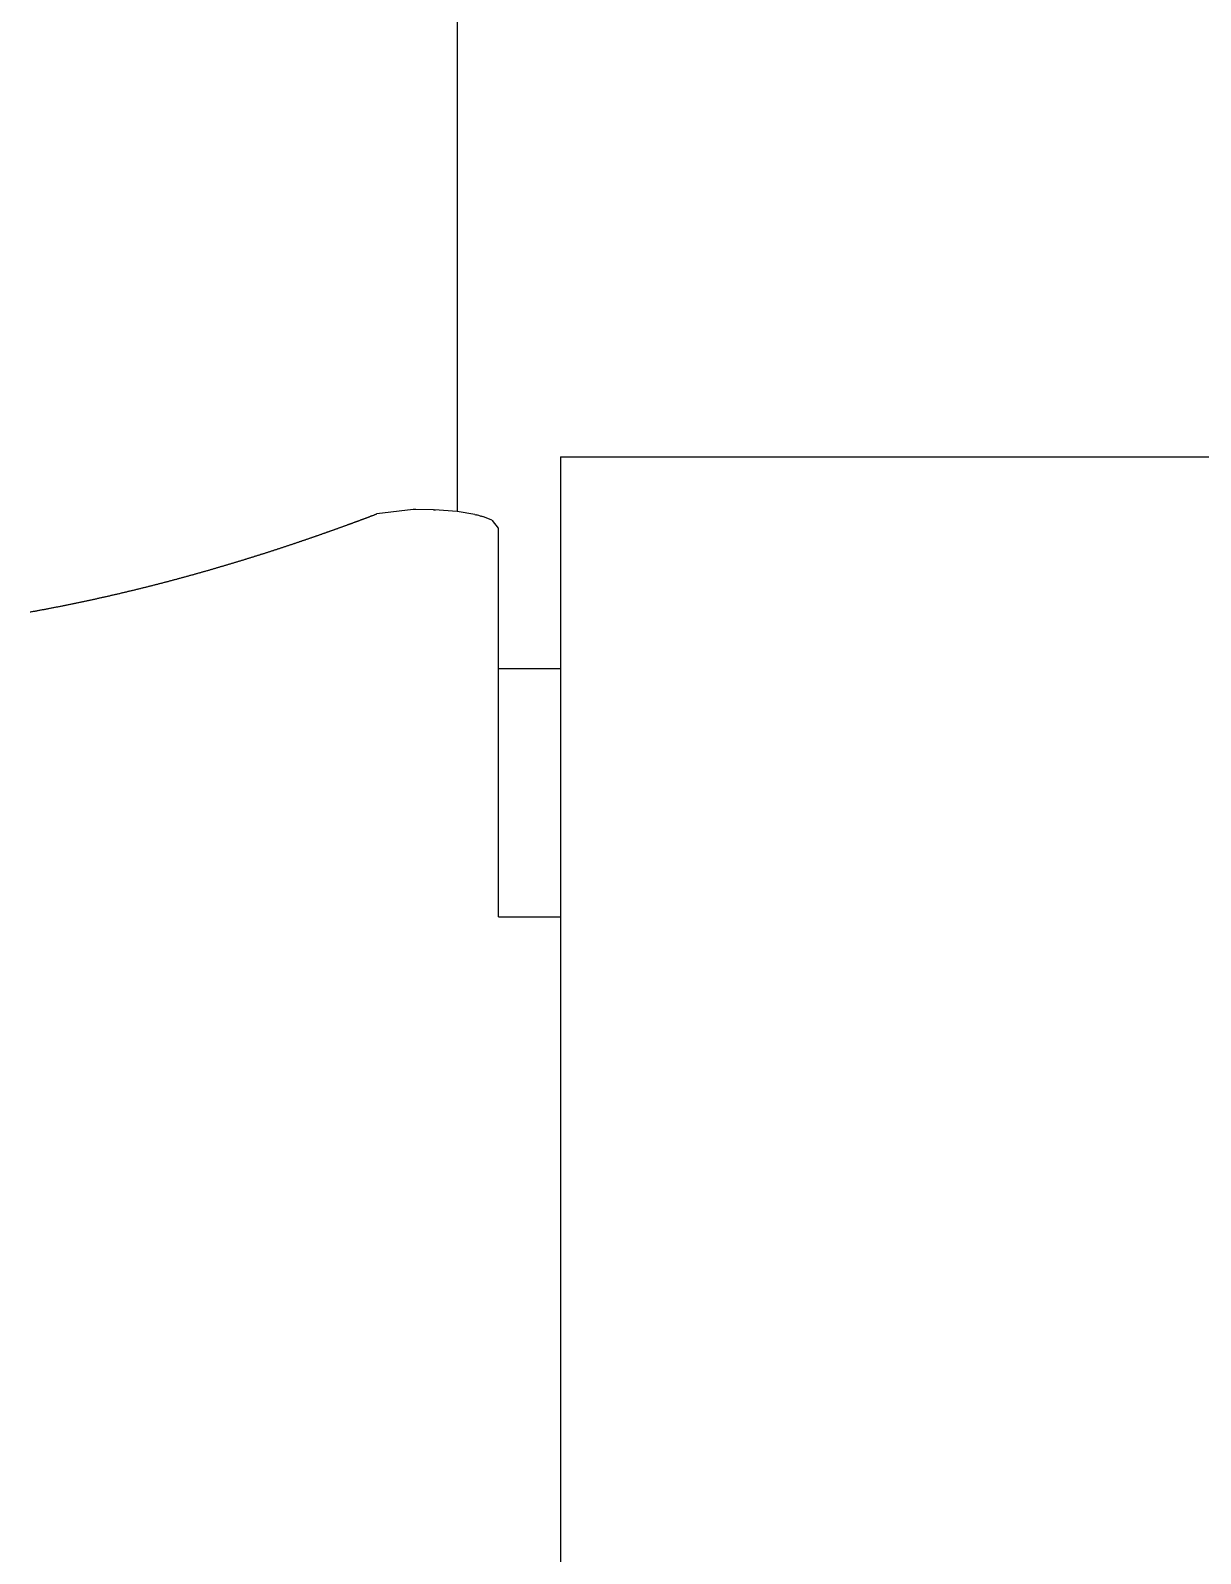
# Model space of a CAD drawing. Header units: millimetres. Extents: x 434053 to 1059003, y -2417481 to 936527.
# Drawn here: x 534929.55 to 534957.87, y -2126241.25 to -2126204.38 of the extents above; entities that cross this region are included whole.
import ezdxf

# ---------------------------------------------------------------- set-up
doc = ezdxf.new("R2010")
doc.units = ezdxf.units.MM
doc.header["$LTSCALE"] = 1000
doc.header["$MEASUREMENT"] = 0
doc.layers.add('fur2023', color=252, linetype='Continuous')
doc.layers.add('建筑-楼板开洞', color=251, linetype='Continuous')

# ---------------------------------------------------------------- blocks, each defined once
blk = doc.blocks.new('dgsdgadffAccessible Toilet')
at = {"layer": 'fur2023', "linetype": 'Continuous'}
for p, q in [((-800.5, -321.530551), (-800.5, -268.530551)), ((-802, -310.401054), (-802, -319.805034)), ((-802, -310.401054), (-800.5, -310.401054)), ((-802, -316.411054), (-800.5, -316.411054)), ((-813.338399, -317.778881), (-813.318341, -317.782476)), ((-813.318341, -317.782476), (-813.298295, -317.78608)), ((-813.298295, -317.78608), (-813.278261, -317.789692)), ((-813.278261, -317.789692), (-813.258239, -317.793312)), ((-813.258239, -317.793312), (-813.23823, -317.79694)), ((-813.23823, -317.79694), (-813.218233, -317.800577)), ((-813.218233, -317.800577), (-813.198248, -317.804222)), ((-813.198248, -317.804222), (-813.178276, -317.807875)), ((-813.178276, -317.807875), (-813.158316, -317.811536)), ((-813.158316, -317.811536), (-813.138368, -317.815205)), ((-813.138368, -317.815205), (-813.118432, -317.818882)), ((-813.118432, -317.818882), (-813.098508, -317.822568)), ((-813.098508, -317.822568), (-813.078597, -317.826261)), ((-813.078597, -317.826261), (-813.058698, -317.829963)), ((-813.058698, -317.829963), (-813.038811, -317.833673)), ((-813.038811, -317.833673), (-813.018936, -317.83739)), ((-813.018936, -317.83739), (-812.999073, -317.841116)), ((-812.999073, -317.841116), (-812.979223, -317.844849)), ((-812.979223, -317.844849), (-812.959385, -317.848591)), ((-812.959385, -317.848591), (-812.939558, -317.85234)), ((-812.939558, -317.85234), (-812.919745, -317.856098)), ((-812.919745, -317.856098), (-812.899943, -317.859863)), ((-812.899943, -317.859863), (-812.880153, -317.863636)), ((-812.880153, -317.863636), (-812.860376, -317.867417)), ((-812.860376, -317.867417), (-812.84061, -317.871205)), ((-812.84061, -317.871205), (-812.820857, -317.875002)), ((-812.820857, -317.875002), (-812.801116, -317.878806)), ((-812.801116, -317.878806), (-812.781387, -317.882618)), ((-812.781387, -317.882618), (-812.76167, -317.886438)), ((-812.76167, -317.886438), (-812.741966, -317.890265)), ((-812.741966, -317.890265), (-812.722273, -317.894101)), ((-812.722273, -317.894101), (-812.702593, -317.897943)), ((-812.702593, -317.897943), (-812.682924, -317.901794)), ((-812.682924, -317.901794), (-812.663268, -317.905652)), ((-812.663268, -317.905652), (-812.643624, -317.909518)), ((-812.643624, -317.909518), (-812.623992, -317.913391)), ((-812.623992, -317.913391), (-812.604371, -317.917272)), ((-812.604371, -317.917272), (-812.584763, -317.92116)), ((-812.584763, -317.92116), (-812.565168, -317.925056)), ((-812.565168, -317.925056), (-812.545584, -317.928959)), ((-812.545584, -317.928959), (-812.526012, -317.93287)), ((-812.526012, -317.93287), (-812.506452, -317.936789)), ((-812.506452, -317.936789), (-812.486904, -317.940714)), ((-812.486904, -317.940714), (-812.467368, -317.944648)), ((-812.467368, -317.944648), (-812.447845, -317.948588)), ((-812.447845, -317.948588), (-812.428333, -317.952536)), ((-812.428333, -317.952536), (-812.408833, -317.956491)), ((-812.408833, -317.956491), (-812.389346, -317.960454)), ((-812.389346, -317.960454), (-812.36987, -317.964424)), ((-812.36987, -317.964424), (-812.350406, -317.968401)), ((-812.350406, -317.968401), (-812.330955, -317.972386)), ((-812.330955, -317.972386), (-812.311515, -317.976377)), ((-812.311515, -317.976377), (-812.292087, -317.980376)), ((-812.292087, -317.980376), (-812.272671, -317.984383)), ((-812.272671, -317.984383), (-812.253268, -317.988396)), ((-812.253268, -317.988396), (-812.233876, -317.992416)), ((-812.233876, -317.992416), (-812.214496, -317.996444)), ((-812.214496, -317.996444), (-812.195128, -318.000479)), ((-812.195128, -318.000479), (-812.175772, -318.004521)), ((-812.175772, -318.004521), (-812.156428, -318.00857)), ((-812.156428, -318.00857), (-812.137096, -318.012626)), ((-812.137096, -318.012626), (-812.117776, -318.016689)), ((-812.117776, -318.016689), (-812.098467, -318.020759)), ((-812.098467, -318.020759), (-812.079171, -318.024836)), ((-812.079171, -318.024836), (-812.059887, -318.02892)), ((-812.059887, -318.02892), (-812.040614, -318.033011)), ((-812.040614, -318.033011), (-812.021353, -318.037109)), ((-812.021353, -318.037109), (-812.002105, -318.041213)), ((-812.002105, -318.041213), (-811.982868, -318.045325)), ((-811.982868, -318.045325), (-811.963643, -318.049444)), ((-811.963643, -318.049444), (-811.94443, -318.053569)), ((-811.94443, -318.053569), (-811.925228, -318.057701)), ((-811.925228, -318.057701), (-811.906039, -318.06184)), ((-811.906039, -318.06184), (-811.886862, -318.065986)), ((-811.886862, -318.065986), (-811.867696, -318.070139)), ((-811.867696, -318.070139), (-811.848542, -318.074298)), ((-811.848542, -318.074298), (-811.8294, -318.078464)), ((-811.8294, -318.078464), (-811.81027, -318.082636)), ((-811.81027, -318.082636), (-811.791152, -318.086816)), ((-811.791152, -318.086816), (-811.772045, -318.091002)), ((-811.772045, -318.091002), (-811.752951, -318.095195)), ((-811.752951, -318.095195), (-811.733868, -318.099394)), ((-811.733868, -318.099394), (-811.714796, -318.1036)), ((-811.714796, -318.1036), (-811.695737, -318.107812)), ((-811.695737, -318.107812), (-811.676689, -318.112031)), ((-811.676689, -318.112031), (-811.657653, -318.116257)), ((-811.657653, -318.116257), (-811.638629, -318.120489)), ((-811.638629, -318.120489), (-811.619617, -318.124728)), ((-811.619617, -318.124728), (-811.600616, -318.128973)), ((-811.600616, -318.128973), (-811.581628, -318.133224)), ((-811.581628, -318.133224), (-811.562651, -318.137482)), ((-811.562651, -318.137482), (-811.543686, -318.141746)), ((-811.543686, -318.141746), (-811.524732, -318.146017)), ((-811.524732, -318.146017), (-811.505791, -318.150294)), ((-811.505791, -318.150294), (-811.486861, -318.154577)), ((-811.486861, -318.154577), (-811.467944, -318.158866)), ((-811.467944, -318.158866), (-811.449038, -318.163162)), ((-811.449038, -318.163162), (-811.430144, -318.167464)), ((-811.430144, -318.167464), (-811.411261, -318.171772)), ((-811.411261, -318.171772), (-811.392391, -318.176086)), ((-811.392391, -318.176086), (-811.373532, -318.180407)), ((-811.373532, -318.180407), (-811.354684, -318.184734)), ((-811.354684, -318.184734), (-811.335848, -318.189067)), ((-811.335848, -318.189067), (-811.317024, -318.193407)), ((-811.317024, -318.193407), (-811.29821, -318.197752)), ((-811.29821, -318.197752), (-811.279408, -318.202104)), ((-811.279408, -318.202104), (-811.260618, -318.206462)), ((-811.260618, -318.206462), (-811.241838, -318.210827)), ((-811.241838, -318.210827), (-811.223069, -318.215197)), ((-811.223069, -318.215197), (-811.204312, -318.219574)), ((-811.204312, -318.219574), (-811.185566, -318.223957)), ((-811.185566, -318.223957), (-811.166832, -318.228347)), ((-811.166832, -318.228347), (-811.148109, -318.232742)), ((-811.148109, -318.232742), (-811.129397, -318.237143)), ((-811.129397, -318.237143), (-811.110698, -318.241551)), ((-811.110698, -318.241551), (-811.092011, -318.245964)), ((-811.092011, -318.245964), (-811.073336, -318.250383)), ((-811.073336, -318.250383), (-811.054673, -318.254808)), ((-811.054673, -318.254808), (-811.036022, -318.259238)), ((-811.036022, -318.259238), (-811.017384, -318.263675)), ((-811.017384, -318.263675), (-810.998759, -318.268117)), ((-810.998759, -318.268117), (-810.980147, -318.272565)), ((-810.980147, -318.272565), (-810.961548, -318.277018)), ((-810.961548, -318.277018), (-810.942962, -318.281477)), ((-810.942962, -318.281477), (-810.92439, -318.285941)), ((-810.92439, -318.285941), (-810.905831, -318.29041)), ((-810.905831, -318.29041), (-810.887287, -318.294884)), ((-810.887287, -318.294884), (-810.868756, -318.299364)), ((-810.868756, -318.299364), (-810.85024, -318.303849)), ((-810.85024, -318.303849), (-810.831739, -318.308338)), ((-810.831739, -318.308338), (-810.813253, -318.312833)), ((-810.813253, -318.312833), (-810.794782, -318.317332)), ((-810.794782, -318.317332), (-810.776326, -318.321836)), ((-810.776326, -318.321836), (-810.757885, -318.326345)), ((-810.757885, -318.326345), (-810.73946, -318.330858)), ((-810.73946, -318.330858), (-810.721052, -318.335376)), ((-810.721052, -318.335376), (-810.702659, -318.339898)), ((-810.702659, -318.339898), (-810.684282, -318.344424)), ((-810.684282, -318.344424), (-810.665922, -318.348955)), ((-810.665922, -318.348955), (-810.647578, -318.35349)), ((-810.647578, -318.35349), (-810.629251, -318.358029)), ((-810.629251, -318.358029), (-810.610942, -318.362573)), ((-810.610942, -318.362573), (-810.592649, -318.36712)), ((-810.592649, -318.36712), (-810.574374, -318.371671)), ((-810.574374, -318.371671), (-810.556116, -318.376227)), ((-810.556116, -318.376227), (-810.537876, -318.380786)), ((-810.537876, -318.380786), (-810.519654, -318.385348)), ((-810.519654, -318.385348), (-810.50145, -318.389915)), ((-810.50145, -318.389915), (-810.483265, -318.394484)), ((-810.483265, -318.394484), (-810.465098, -318.399058)), ((-810.465098, -318.399058), (-810.446951, -318.403635)), ((-810.446951, -318.403635), (-810.428822, -318.408215)), ((-810.428822, -318.408215), (-810.410713, -318.412798)), ((-810.410713, -318.412798), (-810.392623, -318.417385)), ((-810.392623, -318.417385), (-810.374553, -318.421974)), ((-810.374553, -318.421974), (-810.356503, -318.426567)), ((-810.356503, -318.426567), (-810.338473, -318.431162)), ((-810.338473, -318.431162), (-810.320464, -318.435761)), ((-810.320464, -318.435761), (-810.302474, -318.440362)), ((-810.302474, -318.440362), (-810.284504, -318.444967)), ((-810.284504, -318.444967), (-810.266553, -318.449574)), ((-810.266553, -318.449574), (-810.248623, -318.454184)), ((-810.248623, -318.454184), (-810.230711, -318.458798)), ((-810.230711, -318.458798), (-810.212818, -318.463414)), ((-810.212818, -318.463414), (-810.194945, -318.468033)), ((-810.194945, -318.468033), (-810.177091, -318.472655)), ((-810.177091, -318.472655), (-810.159255, -318.47728)), ((-810.159255, -318.47728), (-810.141438, -318.481909)), ((-810.141438, -318.481909), (-810.123639, -318.48654)), ((-810.123639, -318.48654), (-810.105859, -318.491174)), ((-810.105859, -318.491174), (-810.088097, -318.495811)), ((-810.088097, -318.495811), (-810.070354, -318.500451)), ((-810.070354, -318.500451), (-810.052629, -318.505093)), ((-810.052629, -318.505093), (-810.034923, -318.509739)), ((-810.034923, -318.509739), (-810.017235, -318.514388)), ((-810.017235, -318.514388), (-809.999566, -318.519039)), ((-809.999566, -318.519039), (-809.981915, -318.523693)), ((-809.981915, -318.523693), (-809.964282, -318.52835)), ((-809.964282, -318.52835), (-809.946669, -318.533009)), ((-809.946669, -318.533009), (-809.929073, -318.537671)), ((-809.929073, -318.537671), (-809.911497, -318.542336)), ((-809.911497, -318.542336), (-809.893938, -318.547004)), ((-809.893938, -318.547004), (-809.876399, -318.551674)), ((-809.876399, -318.551674), (-809.858877, -318.556347)), ((-809.858877, -318.556347), (-809.841375, -318.561022)), ((-809.841375, -318.561022), (-809.82389, -318.5657)), ((-809.82389, -318.5657), (-809.806424, -318.57038)), ((-809.806424, -318.57038), (-809.788977, -318.575063)), ((-809.788977, -318.575063), (-809.771548, -318.579748)), ((-809.771548, -318.579748), (-809.754137, -318.584436)), ((-809.754137, -318.584436), (-809.736745, -318.589127)), ((-809.736745, -318.589127), (-809.719371, -318.593819)), ((-809.719371, -318.593819), (-809.702015, -318.598514)), ((-809.702015, -318.598514), (-809.684678, -318.603212)), ((-809.684678, -318.603212), (-809.667359, -318.607912)), ((-809.667359, -318.607912), (-809.650058, -318.612614)), ((-809.650058, -318.612614), (-809.632775, -318.617318)), ((-809.632775, -318.617318), (-809.615511, -318.622025)), ((-809.615511, -318.622025), (-809.598265, -318.626734)), ((-809.598265, -318.626734), (-809.581038, -318.631445)), ((-809.581038, -318.631445), (-809.563828, -318.636159)), ((-809.563828, -318.636159), (-809.546637, -318.640875)), ((-809.546637, -318.640875), (-809.529464, -318.645592)), ((-809.529464, -318.645592), (-809.512309, -318.650312)), ((-809.512309, -318.650312), (-809.495173, -318.655035)), ((-809.495173, -318.655035), (-809.478055, -318.659759)), ((-809.478055, -318.659759), (-809.460955, -318.664485)), ((-809.460955, -318.664485), (-809.443873, -318.669213)), ((-809.443873, -318.669213), (-809.426809, -318.673944)), ((-809.426809, -318.673944), (-809.409763, -318.678676)), ((-809.409763, -318.678676), (-809.392735, -318.68341)), ((-809.392735, -318.68341), (-809.375726, -318.688147)), ((-809.375726, -318.688147), (-809.358735, -318.692885)), ((-809.358735, -318.692885), (-809.341761, -318.697625)), ((-809.341761, -318.697625), (-809.324806, -318.702367)), ((-809.324806, -318.702367), (-809.307869, -318.707111)), ((-809.307869, -318.707111), (-809.290949, -318.711856)), ((-809.290949, -318.711856), (-809.274048, -318.716604)), ((-809.274048, -318.716604), (-809.257165, -318.721353)), ((-809.257165, -318.721353), (-809.2403, -318.726104)), ((-809.2403, -318.726104), (-809.223453, -318.730857)), ((-809.223453, -318.730857), (-809.206623, -318.735612)), ((-809.206623, -318.735612), (-809.189812, -318.740368)), ((-809.189812, -318.740368), (-809.173019, -318.745126)), ((-809.173019, -318.745126), (-809.156244, -318.749886)), ((-809.156244, -318.749886), (-809.139486, -318.754647)), ((-809.139486, -318.754647), (-809.122747, -318.75941)), ((-809.122747, -318.75941), (-809.106026, -318.764174)), ((-809.106026, -318.764174), (-809.089322, -318.768941)), ((-809.089322, -318.768941), (-809.072637, -318.773708)), ((-809.072637, -318.773708), (-809.05597, -318.778477)), ((-809.05597, -318.778477), (-809.03932, -318.783248)), ((-809.03932, -318.783248), (-809.022689, -318.78802)), ((-809.022689, -318.78802), (-809.006075, -318.792794)), ((-809.006075, -318.792794), (-808.98948, -318.797569)), ((-808.98948, -318.797569), (-808.972902, -318.802346)), ((-808.972902, -318.802346), (-808.956342, -318.807124)), ((-808.956342, -318.807124), (-808.9398, -318.811903)), ((-808.9398, -318.811903), (-808.923277, -318.816684)), ((-808.923277, -318.816684), (-808.906771, -318.821466)), ((-808.906771, -318.821466), (-808.890283, -318.826249)), ((-808.890283, -318.826249), (-808.873813, -318.831034)), ((-808.873813, -318.831034), (-808.85736, -318.83582)), ((-808.85736, -318.83582), (-808.840926, -318.840607)), ((-808.840926, -318.840607), (-808.82451, -318.845396)), ((-808.82451, -318.845396), (-808.808112, -318.850186)), ((-808.808112, -318.850186), (-808.791731, -318.854976)), ((-808.791731, -318.854976), (-808.775368, -318.859769)), ((-808.775368, -318.859769), (-808.759024, -318.864562)), ((-808.759024, -318.864562), (-808.742697, -318.869356)), ((-808.742697, -318.869356), (-808.726388, -318.874152)), ((-808.726388, -318.874152), (-808.710097, -318.878948)), ((-808.710097, -318.878948), (-808.693824, -318.883746)), ((-808.693824, -318.883746), (-808.677569, -318.888544)), ((-808.677569, -318.888544), (-808.661331, -318.893344)), ((-808.661331, -318.893344), (-808.645112, -318.898145)), ((-808.645112, -318.898145), (-808.62891, -318.902946)), ((-808.62891, -318.902946), (-808.612726, -318.907749)), ((-808.612726, -318.907749), (-808.59656, -318.912553)), ((-808.59656, -318.912553), (-808.580412, -318.917357)), ((-808.580412, -318.917357), (-808.564282, -318.922162)), ((-808.564282, -318.922162), (-808.54817, -318.926969)), ((-808.54817, -318.926969), (-808.532075, -318.931776)), ((-808.532075, -318.931776), (-808.515998, -318.936584)), ((-808.515998, -318.936584), (-808.499939, -318.941392)), ((-808.499939, -318.941392), (-808.483898, -318.946202)), ((-808.483898, -318.946202), (-808.467875, -318.951012)), ((-808.467875, -318.951012), (-808.45187, -318.955823)), ((-808.45187, -318.955823), (-808.435882, -318.960635)), ((-808.435882, -318.960635), (-808.419913, -318.965447)), ((-808.419913, -318.965447), (-808.403961, -318.97026)), ((-808.403961, -318.97026), (-808.388027, -318.975074)), ((-808.388027, -318.975074), (-808.37211, -318.979888)), ((-808.37211, -318.979888), (-808.356212, -318.984703)), ((-808.356212, -318.984703), (-808.340331, -318.989519)), ((-808.340331, -318.989519), (-808.324468, -318.994335)), ((-808.324468, -318.994335), (-808.308623, -318.999152)), ((-808.308623, -318.999152), (-808.292796, -319.003969)), ((-808.292796, -319.003969), (-808.276986, -319.008787)), ((-808.276986, -319.008787), (-808.261195, -319.013605)), ((-808.261195, -319.013605), (-808.245421, -319.018424)), ((-808.245421, -319.018424), (-808.229665, -319.023243)), ((-808.229665, -319.023243), (-808.213926, -319.028062)), ((-808.213926, -319.028062), (-808.198206, -319.032882)), ((-808.198206, -319.032882), (-808.182503, -319.037702)), ((-808.182503, -319.037702), (-808.166818, -319.042523)), ((-808.166818, -319.042523), (-808.15115, -319.047344)), ((-808.15115, -319.047344), (-808.135501, -319.052165)), ((-808.135501, -319.052165), (-808.119869, -319.056987)), ((-808.119869, -319.056987), (-808.104255, -319.061809)), ((-808.104255, -319.061809), (-808.088658, -319.066631)), ((-808.088658, -319.066631), (-808.07308, -319.071453)), ((-808.07308, -319.071453), (-808.057519, -319.076276)), ((-808.057519, -319.076276), (-808.041976, -319.081098)), ((-808.041976, -319.081098), (-808.02645, -319.085921)), ((-808.02645, -319.085921), (-808.010943, -319.090744)), ((-808.010943, -319.090744), (-807.995453, -319.095567)), ((-807.995453, -319.095567), (-807.97998, -319.100391)), ((-807.97998, -319.100391), (-807.964526, -319.105214)), ((-807.964526, -319.105214), (-807.949089, -319.110037)), ((-807.949089, -319.110037), (-807.93367, -319.114861)), ((-807.93367, -319.114861), (-807.918269, -319.119684)), ((-807.918269, -319.119684), (-807.902885, -319.124507)), ((-807.902885, -319.124507), (-807.887519, -319.129331)), ((-807.887519, -319.129331), (-807.87217, -319.134154)), ((-807.87217, -319.134154), (-807.85684, -319.138977)), ((-807.85684, -319.138977), (-807.841527, -319.1438)), ((-807.841527, -319.1438), (-807.826232, -319.148623)), ((-807.826232, -319.148623), (-807.810954, -319.153446)), ((-807.810954, -319.153446), (-807.795694, -319.158269)), ((-807.795694, -319.158269), (-807.780452, -319.163091)), ((-807.780452, -319.163091), (-807.765227, -319.167914)), ((-807.765227, -319.167914), (-807.75002, -319.172736)), ((-807.75002, -319.172736), (-807.734831, -319.177557)), ((-807.734831, -319.177557), (-807.719659, -319.182379)), ((-807.719659, -319.182379), (-807.704505, -319.1872)), ((-807.704505, -319.1872), (-807.689369, -319.192021)), ((-807.689369, -319.192021), (-807.67425, -319.196842)), ((-807.67425, -319.196842), (-807.659149, -319.201662)), ((-807.659149, -319.201662), (-807.644066, -319.206482)), ((-807.644066, -319.206482), (-807.629, -319.211301)), ((-807.629, -319.211301), (-807.613952, -319.21612)), ((-807.613952, -319.21612), (-807.598922, -319.220939)), ((-807.598922, -319.220939), (-807.58391, -319.225757)), ((-807.58391, -319.225757), (-807.568915, -319.230575)), ((-807.568915, -319.230575), (-807.553938, -319.235392)), ((-807.553938, -319.235392), (-807.538979, -319.240209)), ((-807.538979, -319.240209), (-807.524037, -319.245025)), ((-807.524037, -319.245025), (-807.509113, -319.249841)), ((-807.509113, -319.249841), (-807.494207, -319.254656)), ((-807.494207, -319.254656), (-807.479319, -319.25947)), ((-807.479319, -319.25947), (-807.464449, -319.264284)), ((-807.464449, -319.264284), (-807.449596, -319.269097)), ((-807.449596, -319.269097), (-807.434761, -319.273909)), ((-807.434761, -319.273909), (-807.419944, -319.278721)), ((-807.419944, -319.278721), (-807.405145, -319.283532)), ((-807.405145, -319.283532), (-807.390363, -319.288343)), ((-807.390363, -319.288343), (-807.375599, -319.293152)), ((-807.375599, -319.293152), (-807.360853, -319.297961)), ((-807.360853, -319.297961), (-807.346125, -319.302769)), ((-807.346125, -319.302769), (-807.331415, -319.307576)), ((-807.331415, -319.307576), (-807.316722, -319.312383)), ((-807.316722, -319.312383), (-807.302047, -319.317188)), ((-807.302047, -319.317188), (-807.28739, -319.321993)), ((-807.28739, -319.321993), (-807.272751, -319.326797)), ((-807.272751, -319.326797), (-807.25813, -319.331599)), ((-807.25813, -319.331599), (-807.243526, -319.336401)), ((-807.243526, -319.336401), (-807.22894, -319.341202)), ((-807.22894, -319.341202), (-807.214373, -319.346002)), ((-807.214373, -319.346002), (-807.199822, -319.350801)), ((-807.199822, -319.350801), (-807.18529, -319.355599)), ((-807.18529, -319.355599), (-807.170776, -319.360396)), ((-807.170776, -319.360396), (-807.156279, -319.365192)), ((-807.156279, -319.365192), (-807.141801, -319.369987)), ((-807.141801, -319.369987), (-807.12734, -319.37478)), ((-807.12734, -319.37478), (-807.112897, -319.379573)), ((-807.112897, -319.379573), (-807.098472, -319.384364)), ((-807.098472, -319.384364), (-807.084065, -319.389154)), ((-807.084065, -319.389154), (-807.069676, -319.393943)), ((-807.069676, -319.393943), (-807.055304, -319.39873)), ((-807.055304, -319.39873), (-807.040951, -319.403517)), ((-807.040951, -319.403517), (-807.026616, -319.408302)), ((-807.026616, -319.408302), (-807.012298, -319.413086)), ((-807.012298, -319.413086), (-806.997998, -319.417868)), ((-806.997998, -319.417868), (-806.983717, -319.422649)), ((-806.983717, -319.422649), (-806.969453, -319.427429)), ((-806.969453, -319.427429), (-806.955207, -319.432208)), ((-806.955207, -319.432208), (-806.940978, -319.436985)), ((-806.940978, -319.436985), (-806.926768, -319.441761)), ((-806.926768, -319.441761), (-806.912575, -319.446535)), ((-806.912575, -319.446535), (-806.8984, -319.451309)), ((-806.8984, -319.451309), (-806.884243, -319.45608)), ((-806.884243, -319.45608), (-806.870104, -319.460851)), ((-806.870104, -319.460851), (-806.855982, -319.465619)), ((-806.855982, -319.465619), (-806.841878, -319.470387)), ((-806.841878, -319.470387), (-806.827793, -319.475152)), ((-806.827793, -319.475152), (-806.813726, -319.479916)), ((-806.813726, -319.479916), (-806.799676, -319.484679)), ((-806.799676, -319.484679), (-806.785646, -319.489439)), ((-806.785646, -319.489439), (-806.771634, -319.494198)), ((-806.771634, -319.494198), (-806.75764, -319.498955)), ((-806.75764, -319.498955), (-806.743666, -319.50371)), ((-806.743666, -319.50371), (-806.72971, -319.508463)), ((-806.72971, -319.508463), (-806.715773, -319.513214)), ((-806.715773, -319.513214), (-806.701855, -319.517963)), ((-806.701855, -319.517963), (-806.687957, -319.522709)), ((-806.687957, -319.522709), (-806.674078, -319.527454)), ((-806.674078, -319.527454), (-806.660218, -319.532196)), ((-806.660218, -319.532196), (-806.646378, -319.536935)), ((-806.646378, -319.536935), (-806.632558, -319.541673)), ((-806.632558, -319.541673), (-806.618758, -319.546407)), ((-806.618758, -319.546407), (-806.604977, -319.55114)), ((-806.604977, -319.55114), (-806.591217, -319.555869)), ((-806.591217, -319.555869), (-806.577477, -319.560596)), ((-806.577477, -319.560596), (-806.563757, -319.56532)), ((-806.563757, -319.56532), (-806.550057, -319.570042)), ((-806.550057, -319.570042), (-806.536378, -319.57476)), ((-806.536378, -319.57476), (-806.52272, -319.579476)), ((-806.52272, -319.579476), (-806.509083, -319.584188)), ((-806.509083, -319.584188), (-806.495466, -319.588898)), ((-806.495466, -319.588898), (-806.481871, -319.593604)), ((-806.481871, -319.593604), (-806.468297, -319.598307)), ((-806.468297, -319.598307), (-806.454744, -319.603007)), ((-806.454744, -319.603007), (-806.441212, -319.607704)), ((-806.441212, -319.607704), (-806.427702, -319.612397)), ((-806.427702, -319.612397), (-806.414214, -319.617087)), ((-806.414214, -319.617087), (-806.400748, -319.621773)), ((-806.400748, -319.621773), (-806.387303, -319.626456)), ((-806.387303, -319.626456), (-806.373881, -319.631135)), ((-806.373881, -319.631135), (-806.360481, -319.63581)), ((-806.360481, -319.63581), (-806.347103, -319.640482)), ((-806.347103, -319.640482), (-806.333747, -319.64515)), ((-806.333747, -319.64515), (-806.320414, -319.649814)), ((-806.320414, -319.649814), (-806.307103, -319.654474)), ((-806.307103, -319.654474), (-806.293816, -319.65913)), ((-806.293816, -319.65913), (-806.280551, -319.663782)), ((-806.280551, -319.663782), (-806.267309, -319.66843)), ((-806.267309, -319.66843), (-806.254089, -319.673073)), ((-806.254089, -319.673073), (-806.240894, -319.677713)), ((-806.240894, -319.677713), (-806.227721, -319.682348)), ((-806.227721, -319.682348), (-806.214572, -319.686979)), ((-806.214572, -319.686979), (-806.201445, -319.691606)), ((-806.201445, -319.691606), (-806.188342, -319.696228)), ((-806.188342, -319.696228), (-806.175262, -319.700846)), ((-806.175262, -319.700846), (-806.162205, -319.70546)), ((-806.162205, -319.70546), (-806.149171, -319.710069)), ((-806.149171, -319.710069), (-806.13616, -319.714675)), ((-806.13616, -319.714675), (-806.123171, -319.719276)), ((-806.123171, -319.719276), (-806.110204, -319.723872)), ((-806.110204, -319.723872), (-806.09726, -319.728465)), ((-806.09726, -319.728465), (-806.084338, -319.733053)), ((-806.084338, -319.733053), (-806.071439, -319.737637)), ((-806.071439, -319.737637), (-806.058561, -319.742217)), ((-806.058561, -319.742217), (-806.045706, -319.746793)), ((-806.045706, -319.746793), (-806.032872, -319.751365)), ((-806.032872, -319.751365), (-806.020061, -319.755932)), ((-806.020061, -319.755932), (-806.007272, -319.760495)), ((-806.007272, -319.760495), (-805.994505, -319.765054)), ((-805.994505, -319.765054), (-805.98176, -319.769609)), ((-805.98176, -319.769609), (-805.969037, -319.774159)), ((-805.969037, -319.774159), (-805.956337, -319.778705)), ((-805.956337, -319.778705), (-805.943658, -319.783246)), ((-805.943658, -319.783246), (-805.931002, -319.787783)), ((-805.931002, -319.787783), (-805.918368, -319.792316)), ((-805.918368, -319.792316), (-805.905756, -319.796844)), ((-805.905756, -319.796844), (-805.893166, -319.801368)), ((-805.893166, -319.801368), (-805.880599, -319.805887)), ((-805.880599, -319.805887), (-805.868054, -319.810402)), ((-805.868054, -319.810402), (-805.855531, -319.814912)), ((-805.855531, -319.814912), (-805.843031, -319.819418)), ((-805.843031, -319.819418), (-805.830554, -319.823919)), ((-805.830554, -319.823919), (-805.818098, -319.828415)), ((-805.818098, -319.828415), (-805.805666, -319.832907)), ((-805.805666, -319.832907), (-805.793255, -319.837393)), ((-805.793255, -319.837393), (-805.780868, -319.841875)), ((-805.780868, -319.841875), (-805.768503, -319.846353)), ((-805.768503, -319.846353), (-805.756161, -319.850825)), ((-805.756161, -319.850825), (-805.743841, -319.855293)), ((-805.743841, -319.855293), (-805.731544, -319.859756)), ((-805.731544, -319.859756), (-805.719268, -319.864214)), ((-805.719268, -319.864214), (-805.707015, -319.868667)), ((-805.707015, -319.868667), (-805.694784, -319.873116)), ((-805.694784, -319.873116), (-805.682574, -319.877561)), ((-805.682574, -319.877561), (-805.670386, -319.882)), ((-805.670386, -319.882), (-805.65822, -319.886436)), ((-805.65822, -319.886436), (-805.646075, -319.890866)), ((-805.646075, -319.890866), (-805.63395, -319.895293)), ((-805.63395, -319.895293), (-805.621847, -319.899715)), ((-805.621847, -319.899715), (-805.609764, -319.904133)), ((-805.609764, -319.904133), (-805.597703, -319.908546)), ((-805.597703, -319.908546), (-805.585664, -319.912954)), ((-805.585664, -319.912954), (-805.573648, -319.917357)), ((-805.573648, -319.917357), (-805.561654, -319.921755)), ((-805.561654, -319.921755), (-805.549685, -319.926147)), ((-805.549685, -319.926147), (-805.53774, -319.930534)), ((-805.53774, -319.930534), (-805.52582, -319.934914)), ((-805.52582, -319.934914), (-805.513925, -319.939288)), ((-805.513925, -319.939288), (-805.502057, -319.943656)), ((-805.502057, -319.943656), (-805.490216, -319.948016)), ((-805.490216, -319.948016), (-805.478402, -319.95237)), ((-805.478402, -319.95237), (-805.466616, -319.956716)), ((-805.466616, -319.956716), (-805.454855, -319.961056)), ((-805.454855, -319.961056), (-805.443119, -319.96539)), ((-805.443119, -319.96539), (-805.431403, -319.969719)), ((-805.431403, -319.969719), (-805.419706, -319.974045)), ((-805.419706, -319.974045), (-805.408027, -319.978367)), ((-805.408027, -319.978367), (-805.396361, -319.982687)), ((-805.396361, -319.982687), (-805.384708, -319.987006)), ((-805.384708, -319.987006), (-805.373064, -319.991324)), ((-805.373064, -319.991324), (-805.361429, -319.995642)), ((-805.361429, -319.995642), (-805.349798, -319.999962)), ((-805.349798, -319.999962), (-805.338171, -320.004284)), ((-805.338171, -320.004284), (-805.326546, -320.008607)), ((-805.326546, -320.008607), (-805.31493, -320.012931)), ((-805.31493, -320.012931), (-805.303332, -320.017251)), ((-802.165914, -319.999674), (-802.381573, -320.085754)), ((-802.165914, -319.999674), (-802.148604, -319.990081)), ((-802, -319.805034), (-802.148604, -319.990081)), ((-805.303332, -320.017251), (-805.29176, -320.021563)), ((-805.29176, -320.021563), (-805.280224, -320.025866)), ((-805.280224, -320.025866), (-805.26873, -320.030155)), ((-805.26873, -320.030155), (-805.257288, -320.034428)), ((-805.257288, -320.034428), (-805.245907, -320.03868)), ((-805.245907, -320.03868), (-805.234595, -320.042909)), ((-805.234595, -320.042909), (-805.223359, -320.047112)), ((-805.223359, -320.047112), (-805.21221, -320.051284)), ((-805.21221, -320.051284), (-805.201155, -320.055424)), ((-805.201155, -320.055424), (-805.190196, -320.05953)), ((-805.190196, -320.05953), (-805.179308, -320.063612)), ((-805.179308, -320.063612), (-805.16846, -320.067681)), ((-805.16846, -320.067681), (-805.157619, -320.071751)), ((-805.157619, -320.071751), (-805.146754, -320.075832)), ((-805.146754, -320.075832), (-805.135833, -320.079938)), ((-805.135833, -320.079938), (-805.124825, -320.08408)), ((-805.124825, -320.08408), (-805.113697, -320.088271)), ((-805.113697, -320.088271), (-805.102418, -320.092521)), ((-805.102418, -320.092521), (-805.090956, -320.096845)), ((-805.090956, -320.096845), (-805.07928, -320.101253)), ((-805.07928, -320.101253), (-805.067357, -320.105758)), ((-805.067357, -320.105758), (-805.055182, -320.110362)), ((-805.055182, -320.110362), (-805.042846, -320.11503)), ((-805.042846, -320.11503), (-805.03047, -320.119717)), ((-805.03047, -320.119717), (-805.01817, -320.124376)), ((-805.01817, -320.124376), (-805.006067, -320.128964)), ((-805.006067, -320.128964), (-804.994278, -320.133433)), ((-804.994278, -320.133433), (-804.982922, -320.137741)), ((-804.982922, -320.137741), (-804.972117, -320.14184)), ((-804.972117, -320.14184), (-804.961982, -320.145686)), ((-804.961982, -320.145686), (-804.952635, -320.149234)), ((-804.952635, -320.149234), (-804.944195, -320.152438)), ((-804.066074, -320.261054), (-804.944195, -320.152438)), ((-804, -320.261054), (-804.066074, -320.261054)), ((-803.575532, -320.251844), (-804, -320.261054)), ((-803.575532, -320.251844), (-803.522586, -320.249355)), ((-803, -320.206122), (-803.549059, -320.2506)), ((-802.576068, -320.136376), (-803, -320.206122)), ((-803, -384.761054), (-803, -320.206122)), ((-802.576068, -320.136376), (-802.551595, -320.13088)), ((-802.551595, -320.13088), (-802.53443, -320.126894)), ((-802.455195, -320.106947), (-802.53443, -320.126894)), ((-802.455195, -320.106947), (-802.425025, -320.098605)), ((-802.415972, -320.096013), (-802.425025, -320.098605)), ((-802.415972, -320.096013), (-802.381573, -320.085754)), ((-800.5, -321.530551), (-747.5, -321.530551))]:
    blk.add_line(p, q, dxfattribs=at)
blk = doc.blocks.new('adfadfd')
at = {"layer": 'fur2023', "xscale": -1, "rotation": 180}
blk.add_blockref('dgsdgadffAccessible Toilet', (-3515.09, 15719.975), dxfattribs=at)

msp = doc.modelspace()

# ---------------------------------------------------------------- hatches: boundary and pattern name
at = {"layer": '建筑-楼板开洞'}
h = msp.add_hatch(dxfattribs=at)
h.set_pattern_fill('ANGLE', color=256, scale=300)
h.set_pattern_definition([(0, (-12063903.9, -1756399.4), (0, 1047.75), [762, -285.75]), (90, (-12063903.9, -1756399.4), (-1047.75, 6e-14), [762, -285.75])])
h.paths.add_polyline_path([(540892.878, -2117486.231), (533592.878, -2117486.231), (533592.878, -2130686.231), (540892.878, -2130686.231)])

# ---------------------------------------------------------------- next in the draw order: block references
at = {"layer": 'fur2023'}
msp.add_blockref('adfadfd', (539257.968, -2142256.206), dxfattribs=at)

doc.saveas('drawing.dxf')
